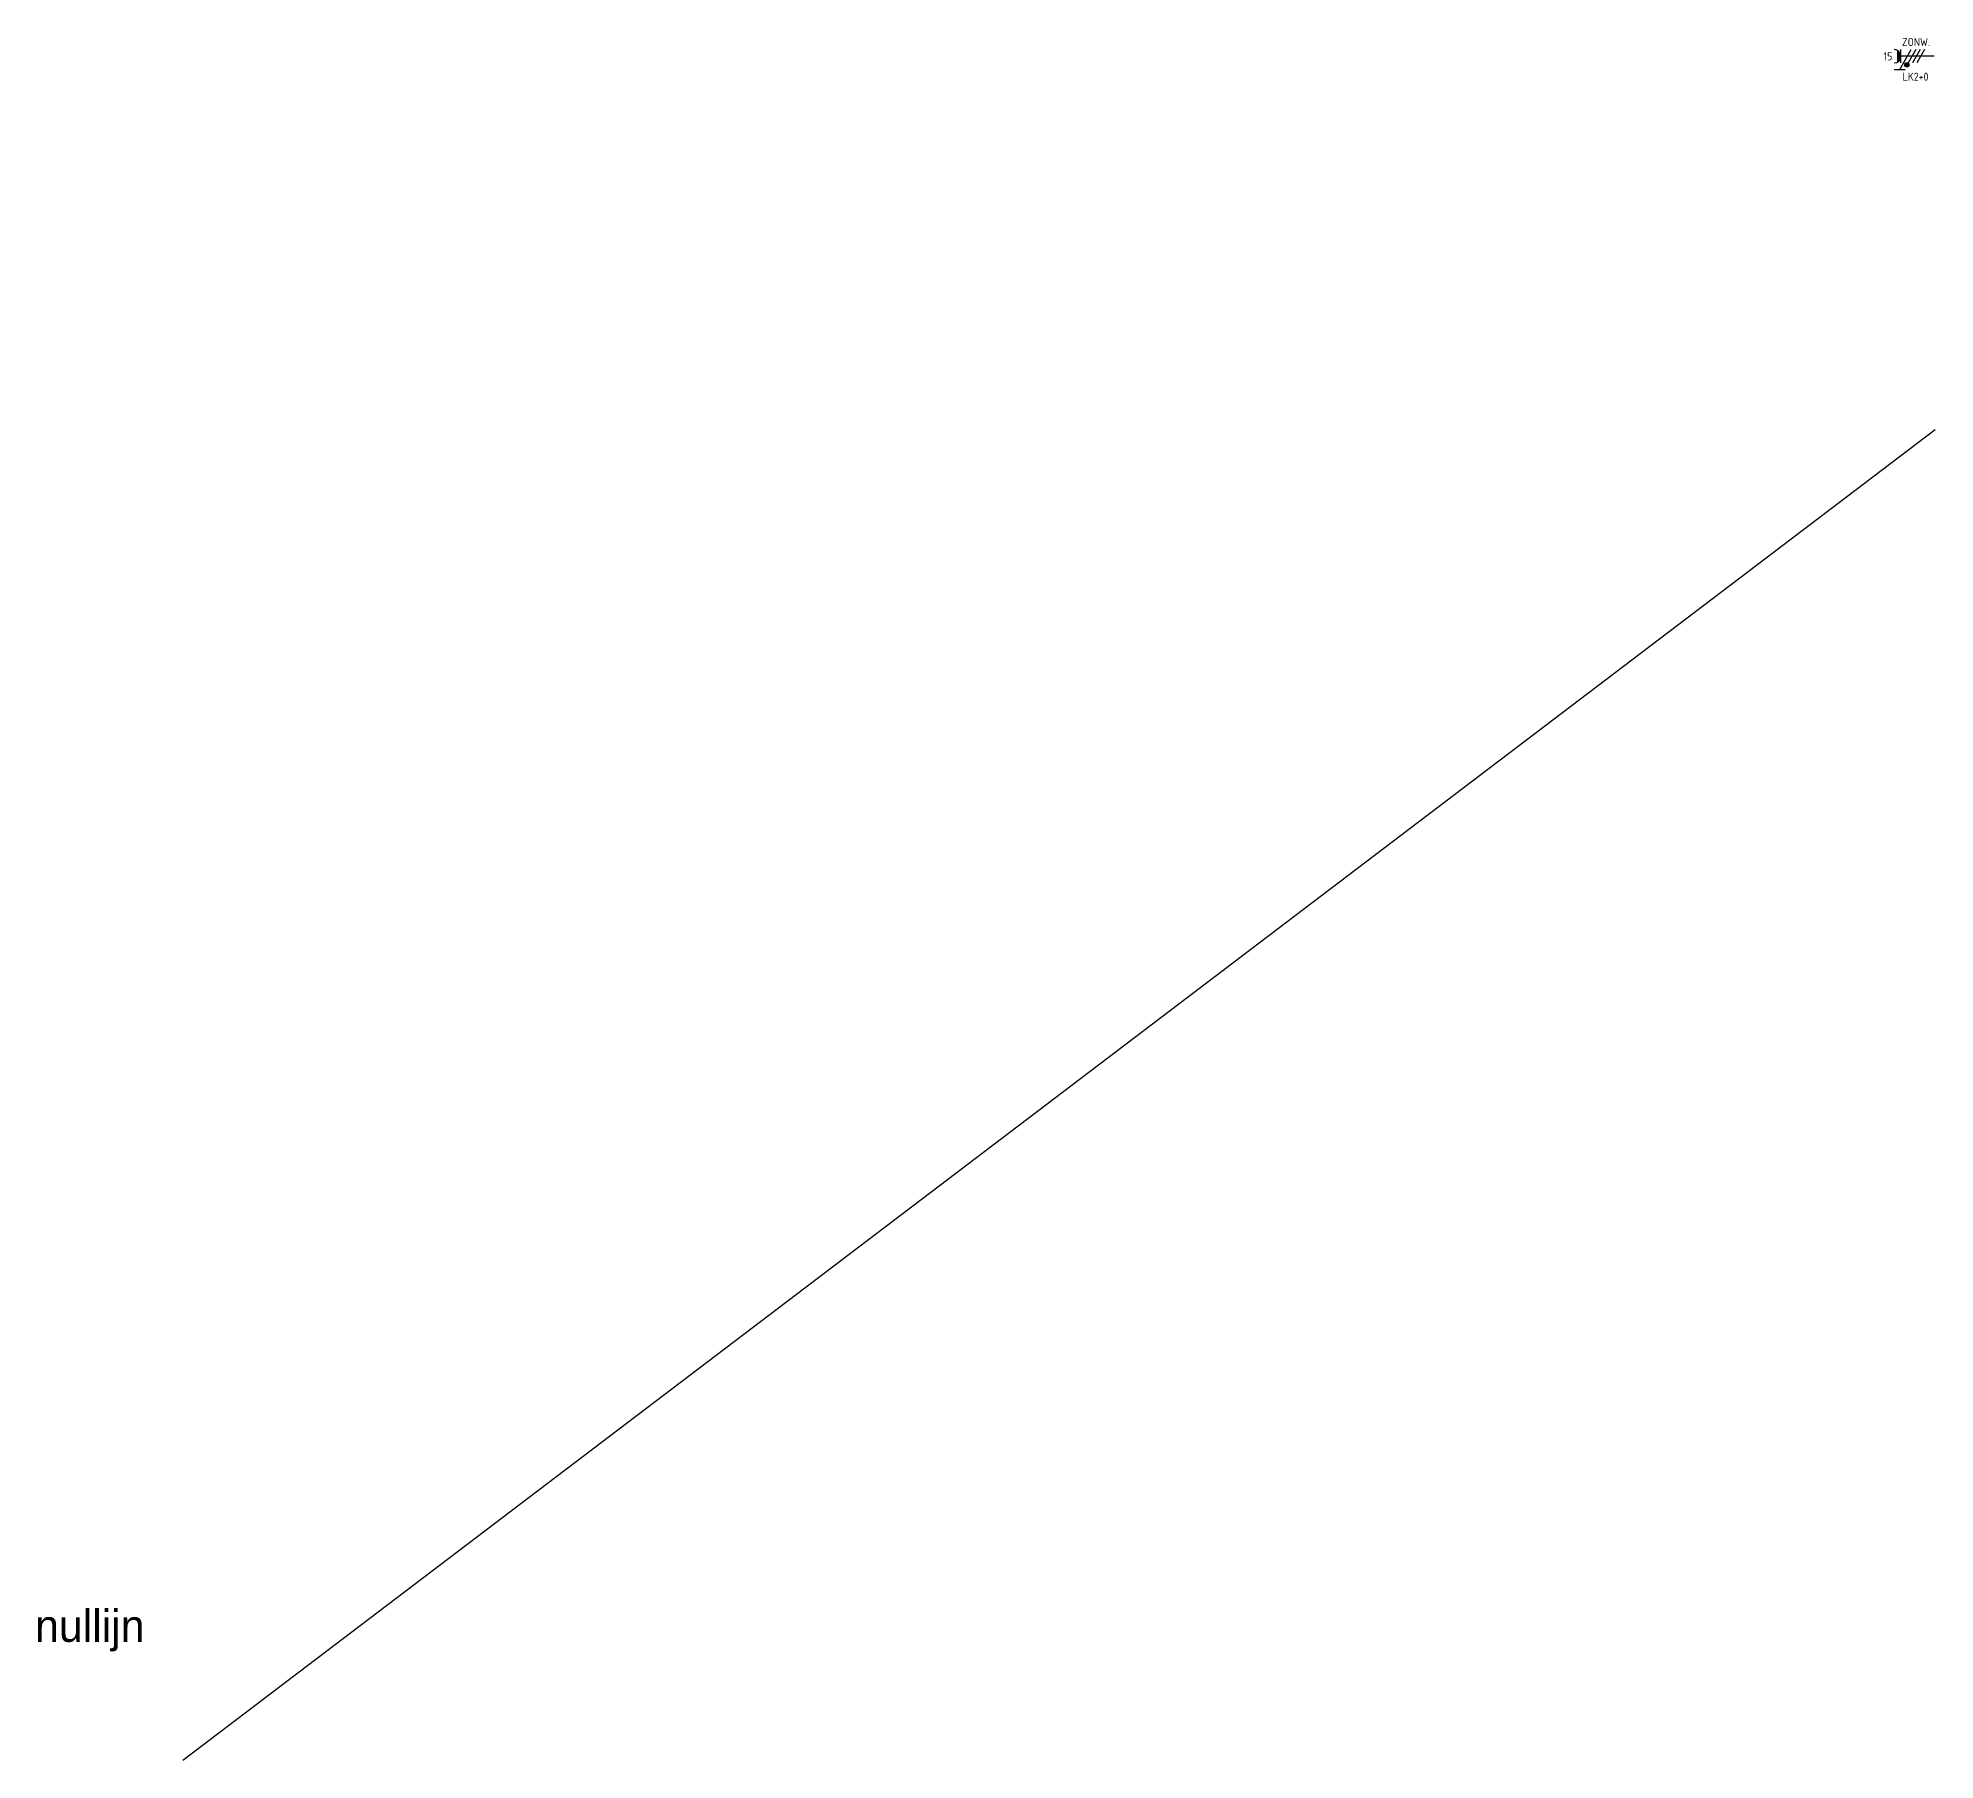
# Model space of a CAD drawing. Header units: millimetres. Extents: x -3262 to 234675, y 0 to 85156.
# Drawn here: x -3262 to 39423, y 0 to 38752 of the extents above; entities that cross this region are included whole.
import ezdxf
from ezdxf.enums import TextEntityAlignment as Align

# ---------------------------------------------------------------- set-up
doc = ezdxf.new("R2010")
doc.units = ezdxf.units.MM
doc.header["$LTSCALE"] = 100
doc.layers.get('0').update_dxf_attribs({"linetype": 'CONTINUOUS'})
doc.layers.add('BL$3----_VIEWPORT', color=7, linetype='CONTINUOUS')
doc.layers.add('EL6223--', color=3, linetype='CONTINUOUS')
doc.styles.add('buro-012', font='BUROFONT.shx', dxfattribs={"height": 120})
doc.styles.add('STABICAD-018', font='ISOCP.SHX', dxfattribs={"height": 180})

# ---------------------------------------------------------------- blocks, each defined once
blk = doc.blocks.new('111304FW')
at = {"color": 0, "linetype": 'Continuous'}
for p, q in [((-3, 9.98), (-3, 7.48)), ((-3, 8.73), (1.5, 6.13)), ((1.3, 9.25), (-1.3, 9.25)), ((1.16, 9.05), (-1.16, 9.05)), ((0.96, 8.85), (-0.96, 8.85)), ((0.65, 8.65), (-0.65, 8.65)), ((-1.5, 8.5), (1.5, 8.5)), ((1.5, 5.13), (-1.5, 6.87)), ((1.5, 4.13), (-1.5, 5.87)), ((1.5, 3.13), (-1.5, 4.87)), ((0, 1), (0, 8.5))]:
    blk.add_line(p, q, dxfattribs=at)
at = {"color": 0, "linetype": 'Continuous', "const_width": 0.5}
blk.add_lwpolyline([(-1.68, 7.12, 1), (-2.18, 7.12, 1)], format="xyb", close=True, dxfattribs=at)
at = {"color": 0, "linetype": 'Continuous'}
blk.add_circle((-1.93, 7.12), 0.5, dxfattribs=at)
blk.add_arc((0, 10), 1.5, 180, 0, dxfattribs=at)
at = {"color": 0, "linetype": 'Continuous', "style": 'STABICAD-018'}
for tag, p in [('CIRCUIT', (0, 12.5)), ('PANEL', (0, 15.5)), ('SUBCIRCUIT', (4.5, 12.5)), ('ARTICLECODE', (0, 0))]:
    blk.add_attdef(tag, text='', height=1.8, dxfattribs=at).set_placement(p, align=Align.MIDDLE)
at = {"color": 0, "linetype": 'Continuous', "style": 'STABICAD-018', "flags": 1}
blk.add_attdef('POWERCODE', text='', height=1.8, dxfattribs=at).set_placement((13, 12.5), align=Align.MIDDLE)

msp = doc.modelspace()

# ---------------------------------------------------------------- linework, layer by layer
at = {"layer": 'BL$3----_VIEWPORT'}
msp.add_line((0, 0), (39423, 29939), dxfattribs=at)

# ---------------------------------------------------------------- block references
at = {"layer": 'EL6223--', "linetype": 'Continuous'}
ref = msp.add_blockref('111304FW', (39501, 38339), dxfattribs=dict(at, xscale=100, yscale=100, zscale=100, rotation=90.00000000000001))
ref.add_attrib('CIRCUIT', '15', dxfattribs={"layer": '0', "color": 1, "linetype": 'Continuous', "height": 180, "style": 'STABICAD-018'}).set_placement((38363, 38339), align=Align.MIDDLE)
ref.add_attrib('PANEL', 'LK2+0', dxfattribs={"layer": '0', "color": 1, "linetype": 'Continuous', "height": 180, "style": 'STABICAD-018'}).set_placement((38984, 37880), align=Align.MIDDLE)
ref.add_attrib('POWERCODE', 'ZONW.', dxfattribs={"layer": '0', "color": 1, "linetype": 'Continuous', "height": 180, "style": 'STABICAD-018'}).set_placement((38995, 38662), align=Align.MIDDLE)

# ---------------------------------------------------------------- texts
at = {"layer": 'BL$3----_VIEWPORT', "insert": (-3326, 3380), "char_height": 720, "attachment_point": 1, "style": 'buro-012'}
msp.add_mtext_dynamic_manual_height_columns('nullijn', width=1900.35, gutter_width=600, heights=[0], dxfattribs=at)

doc.saveas('drawing.dxf')
